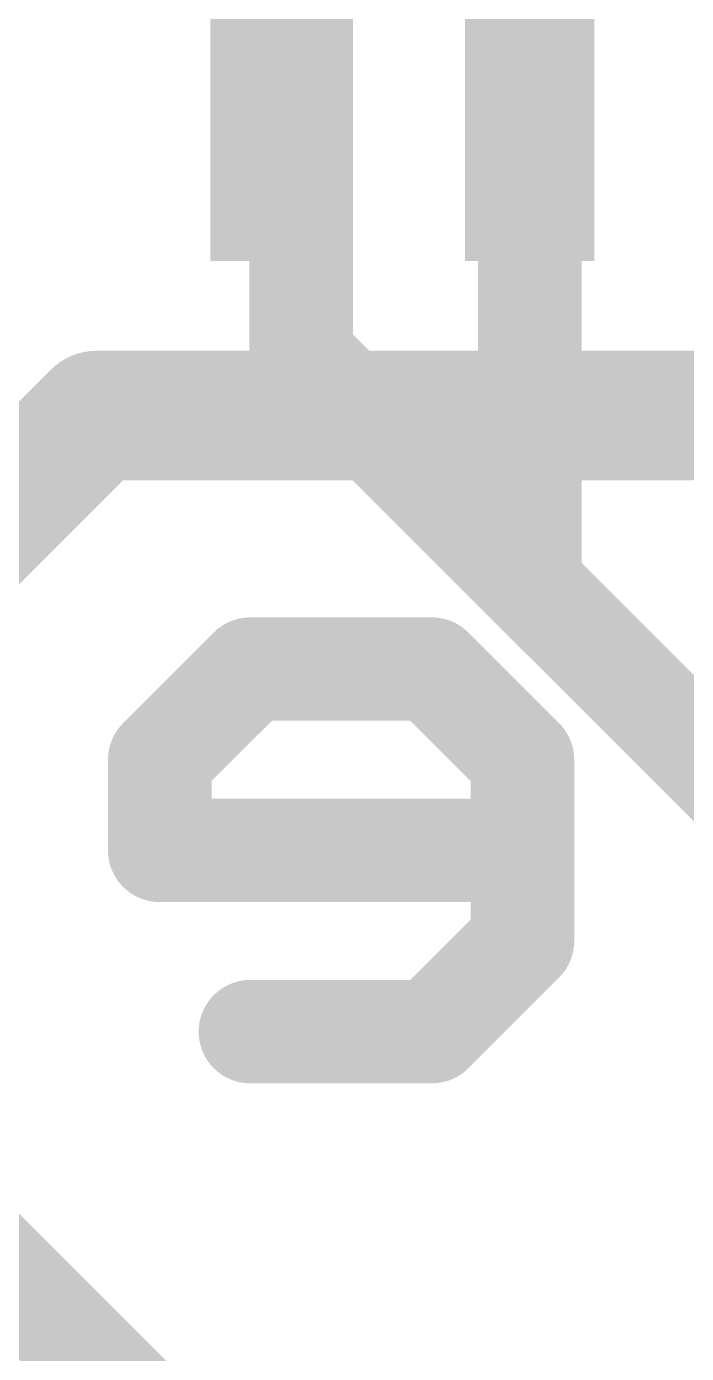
# Model space of a CAD drawing. Extents: x -11.6 to 46, y -5.8 to 74.7.
# Drawn here: x 13.59 to 14.885, y 35.347 to 37.952 of the extents above; entities that cross this region are included whole.
import ezdxf

# ---------------------------------------------------------------- set-up
doc = ezdxf.new("R2010")
doc.units = 0
for name, color, linetype in [('1', 12, 'CONTINUOUS'), ('16', 132, 'CONTINUOUS'), ('21', 41, 'CONTINUOUS'), ('22', 40, 'CONTINUOUS')]:
    doc.layers.add(name, color=color, linetype=linetype)

# ---------------------------------------------------------------- blocks, each defined once
blk = doc.blocks.new('RECT')
blk.add_solid([(-0.5, -0.5), (0.5, -0.5), (-0.5, 0.5), (0.5, 0.5)])

msp = doc.modelspace()

# ---------------------------------------------------------------- linework, layer by layer
at = {"layer": '1', "const_width": 0.2032}
for points in [[(14.5775, 38.0637), (14.5775, 36.8575)], [(14.5775, 36.8575), (15.3988, 36.0363)]]:
    msp.add_lwpolyline(points, dxfattribs=at)
at = {"layer": '1', "const_width": 0.1016}
for points in [[(14.6134, 36.8934, 1), (14.5416, 36.8216)], [(14.5267, 36.8575, 1), (14.6283, 36.8575)]]:
    msp.add_lwpolyline(points, format="xyb", dxfattribs=at)
at = {"layer": '16', "const_width": 0.2032}
for points in [[(14.1288, 37.3062), (14.1288, 43.0213)], [(16.0338, 35.4013), (14.1288, 37.3062)], [(13.1763, 35.8775), (14.3193, 34.7345)]]:
    msp.add_lwpolyline(points, dxfattribs=at)
at = {"layer": '16', "const_width": 0.1016}
for points in [[(14.1647, 37.3422, 1), (14.0928, 37.2703)], [(14.0779, 37.3062, 1), (14.1796, 37.3062)]]:
    msp.add_lwpolyline(points, format="xyb", dxfattribs=at)
at = {"layer": '21', "const_width": 0.254}
for points in [[(13.4525, 36.9138), (13.7275, 37.1887)], [(13.7275, 37.1887), (19.9275, 37.1887)]]:
    msp.add_lwpolyline(points, dxfattribs=at)
at = {"layer": '21', "const_width": 0.127}
for points in [[(13.7275, 37.2522, 1), (13.7275, 37.1253)], [(13.7724, 37.1438, 1), (13.6826, 37.2337)]]:
    msp.add_lwpolyline(points, format="xyb", dxfattribs=at)
at = {"layer": '22', "const_width": 0.2032}
for points in [[(14.0293, 36.6909), (13.8514, 36.513)], [(14.3852, 36.6909), (14.0293, 36.6909)], [(14.5632, 36.513), (14.3852, 36.6909)], [(13.8514, 36.513), (13.8514, 36.335)], [(14.5632, 36.1571), (14.5632, 36.513)], [(13.8514, 36.335), (14.5632, 36.335)], [(14.3852, 35.9791), (14.5632, 36.1571)], [(14.0293, 35.9791), (14.3852, 35.9791)]]:
    msp.add_lwpolyline(points, dxfattribs=at)
at = {"layer": '22', "const_width": 0.1016}
for points in [[(14.0293, 36.7417, 1), (14.0293, 36.6401)], [(14.0652, 36.655, 1), (13.9934, 36.7268)], [(14.4211, 36.7268, 1), (14.3493, 36.655)], [(14.3852, 36.6401, 1), (14.3852, 36.7417)], [(13.9022, 36.513, 1), (13.8006, 36.513)], [(14.614, 36.513, 1), (14.5124, 36.513)], [(13.8155, 36.5489, 1), (13.8873, 36.477)], [(14.5273, 36.477, 1), (14.5991, 36.5489)], [(13.8514, 36.3858, 1), (13.8514, 36.2842)], [(14.5632, 36.2842, 1), (14.5632, 36.3858)], [(13.8006, 36.335, 1), (13.9022, 36.335)], [(14.5991, 36.1211, 1), (14.5273, 36.193)], [(14.5124, 36.1571, 1), (14.614, 36.1571)], [(14.0293, 36.0299, 1), (14.0293, 35.9283)], [(14.3852, 35.9283, 1), (14.3852, 36.0299)], [(14.3493, 36.015, 1), (14.4211, 35.9432)]]:
    msp.add_lwpolyline(points, format="xyb", dxfattribs=at)

# ---------------------------------------------------------------- block references
at = {"layer": '1', "xscale": 1.143, "yscale": 0.254, "rotation": 270}
for p in [(14.0775, 38.0637), (14.5775, 38.0637)]:
    msp.add_blockref('RECT', p, dxfattribs=at)

doc.saveas('drawing.dxf')
